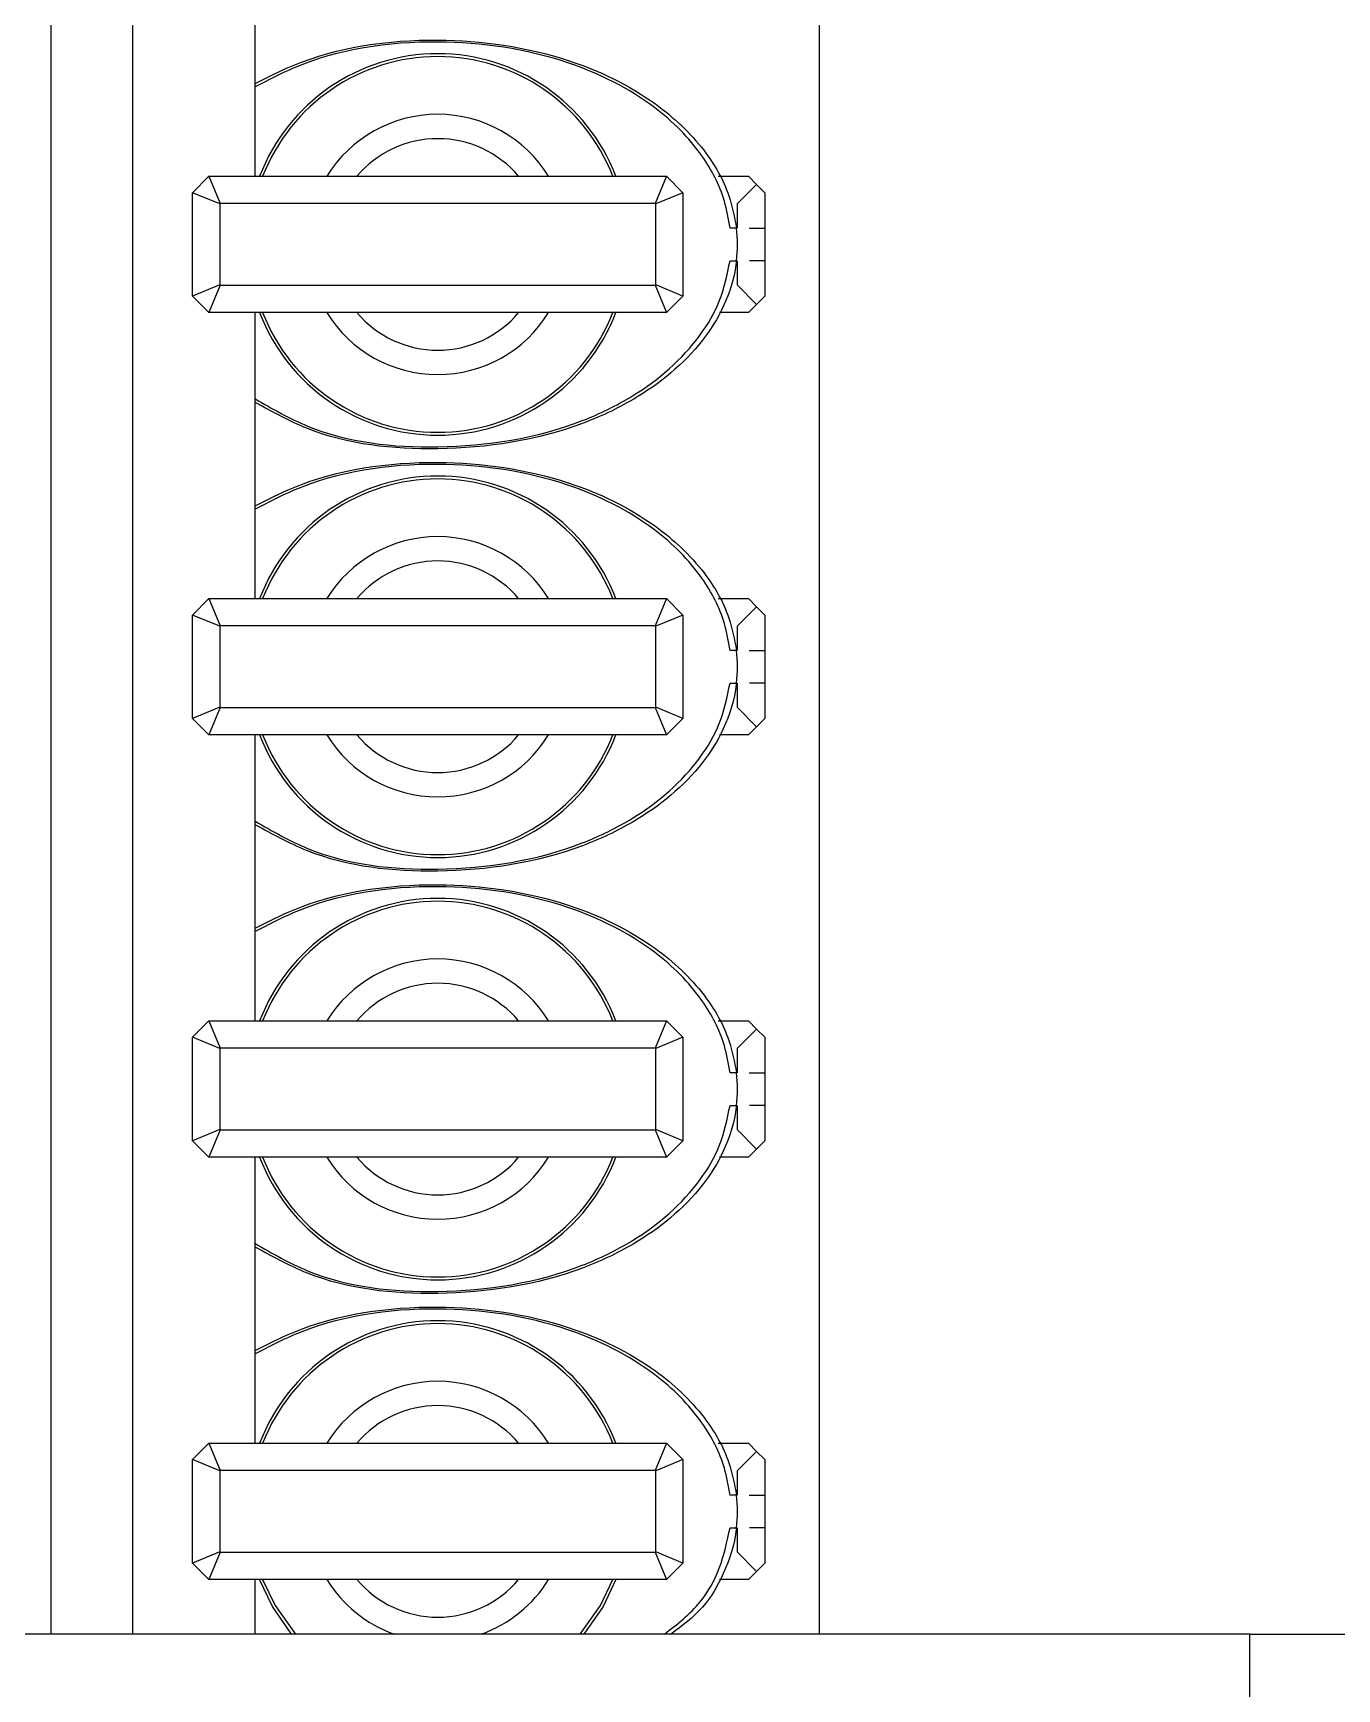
# Model space of a CAD drawing. Header units: millimetres. Extents: x 10 to 584, y 10 to 410.
# Drawn here: x 491.755 to 493.35, y 304.445 to 306.47 of the extents above; entities that cross this region are included whole.
import ezdxf

# ---------------------------------------------------------------- set-up
doc = ezdxf.new("R2010")
doc.units = ezdxf.units.MM

msp = doc.modelspace()

# ---------------------------------------------------------------- linework, layer by layer
at = {"color": 7, "linetype": 'Continuous', "lineweight": 25}
for p, q in [((491.77622, 314.51165), (491.77622, 304.51165)), ((491.87622, 314.51165), (491.87622, 304.51165)), ((492.71622, 314.51165), (492.71622, 304.51165)), ((492.02622, 306.29498), (492.02622, 306.64498)), ((491.94955, 306.27498), (491.96955, 306.29498)), ((491.96955, 306.29498), (492.52955, 306.29498)), ((491.96955, 306.29498), (491.98336, 306.26165)), ((492.52955, 306.29498), (492.51575, 306.26165)), ((492.52955, 306.29498), (492.54955, 306.27498)), ((492.59259, 306.29498), (492.62955, 306.29498)), ((492.61622, 306.26165), (492.63955, 306.28498)), ((492.62955, 306.29498), (492.63955, 306.28498)), ((492.63955, 306.28498), (492.64955, 306.27498)), ((491.94955, 306.14831), (491.94955, 306.27498)), ((491.98289, 306.26117), (491.94955, 306.27498)), ((491.98336, 306.26165), (491.98289, 306.26117)), ((491.98289, 306.26117), (491.98289, 306.16212)), ((492.51575, 306.26165), (491.98336, 306.26165)), ((492.51622, 306.26117), (492.51575, 306.26165)), ((492.54955, 306.27498), (492.51622, 306.26117)), ((492.51622, 306.16212), (492.51622, 306.26117)), ((492.54955, 306.27498), (492.54955, 306.14831)), ((492.61622, 306.23165), (492.61622, 306.26165)), ((492.64955, 306.27498), (492.64955, 306.23165)), ((492.61505, 306.23165), (492.60721, 306.23165)), ((492.60712, 306.19165), (492.61505, 306.19165)), ((492.61622, 306.16165), (492.61622, 306.19165)), ((492.64955, 306.19165), (492.64955, 306.14831)), ((491.98289, 306.16212), (491.94955, 306.14831)), ((491.98336, 306.16165), (491.96955, 306.12831)), ((491.98289, 306.16212), (491.98336, 306.16165)), ((491.98336, 306.16165), (492.51575, 306.16165)), ((492.51575, 306.16165), (492.51622, 306.16212)), ((492.51575, 306.16165), (492.52955, 306.12831)), ((492.54955, 306.14831), (492.51622, 306.16212)), ((492.63955, 306.13831), (492.61622, 306.16165)), ((491.96955, 306.12831), (491.94955, 306.14831)), ((492.54955, 306.14831), (492.52955, 306.12831)), ((492.63955, 306.13831), (492.62955, 306.12831)), ((492.64955, 306.14831), (492.63955, 306.13831)), ((492.52955, 306.12831), (491.96955, 306.12831)), ((492.02622, 305.77831), (492.02622, 306.12831)), ((492.62955, 306.12831), (492.59433, 306.12831)), ((491.94955, 305.75831), (491.96955, 305.77831)), ((491.96955, 305.77831), (492.52955, 305.77831)), ((491.96955, 305.77831), (491.98336, 305.74498)), ((492.52955, 305.77831), (492.51575, 305.74498)), ((492.52955, 305.77831), (492.54955, 305.75831)), ((492.59259, 305.77831), (492.62955, 305.77831)), ((492.62955, 305.77831), (492.63955, 305.76831)), ((491.94955, 305.63165), (491.94955, 305.75831)), ((491.98289, 305.74451), (491.94955, 305.75831)), ((492.54955, 305.75831), (492.51622, 305.74451)), ((492.54955, 305.75831), (492.54955, 305.63165)), ((492.61622, 305.74498), (492.63955, 305.76831)), ((492.63955, 305.76831), (492.64955, 305.75831)), ((492.64955, 305.75831), (492.64955, 305.71498)), ((491.98336, 305.74498), (491.98289, 305.74451)), ((491.98289, 305.74451), (491.98289, 305.64545)), ((492.51575, 305.74498), (491.98336, 305.74498)), ((492.51622, 305.74451), (492.51575, 305.74498)), ((492.51622, 305.64545), (492.51622, 305.74451)), ((492.61622, 305.71498), (492.61622, 305.74498)), ((492.61505, 305.71498), (492.60721, 305.71498)), ((492.60712, 305.67498), (492.61505, 305.67498)), ((492.61622, 305.64498), (492.61622, 305.67498)), ((492.64955, 305.67498), (492.64955, 305.63165)), ((491.98289, 305.64545), (491.94955, 305.63165)), ((491.96955, 305.61165), (491.94955, 305.63165)), ((491.98336, 305.64498), (491.96955, 305.61165)), ((491.98289, 305.64545), (491.98336, 305.64498)), ((491.98336, 305.64498), (492.51575, 305.64498)), ((492.51575, 305.64498), (492.51622, 305.64545)), ((492.51575, 305.64498), (492.52955, 305.61165)), ((492.54955, 305.63165), (492.51622, 305.64545)), ((492.54955, 305.63165), (492.52955, 305.61165)), ((492.63955, 305.62165), (492.61622, 305.64498)), ((492.64955, 305.63165), (492.63955, 305.62165)), ((492.52955, 305.61165), (491.96955, 305.61165)), ((492.02622, 305.26165), (492.02622, 305.61165)), ((492.62955, 305.61165), (492.59433, 305.61165)), ((492.63955, 305.62165), (492.62955, 305.61165)), ((491.94955, 305.24165), (491.96955, 305.26165)), ((491.96955, 305.26165), (492.52955, 305.26165)), ((491.96955, 305.26165), (491.98336, 305.22831)), ((492.52955, 305.26165), (492.51575, 305.22831)), ((492.52955, 305.26165), (492.54955, 305.24165)), ((492.59259, 305.26165), (492.62955, 305.26165)), ((492.61622, 305.22831), (492.63955, 305.25165)), ((492.62955, 305.26165), (492.63955, 305.25165)), ((492.63955, 305.25165), (492.64955, 305.24165)), ((491.98289, 305.22784), (491.94955, 305.24165)), ((491.94955, 305.11498), (491.94955, 305.24165)), ((491.98336, 305.22831), (491.98289, 305.22784)), ((491.98289, 305.22784), (491.98289, 305.12879)), ((492.51575, 305.22831), (491.98336, 305.22831)), ((492.51622, 305.22784), (492.51575, 305.22831)), ((492.54955, 305.24165), (492.51622, 305.22784)), ((492.51622, 305.12879), (492.51622, 305.22784)), ((492.54955, 305.24165), (492.54955, 305.11498)), ((492.61622, 305.19831), (492.61622, 305.22831)), ((492.64955, 305.24165), (492.64955, 305.19831)), ((492.61505, 305.19831), (492.60721, 305.19831)), ((492.60712, 305.15831), (492.61505, 305.15831)), ((492.61622, 305.12831), (492.61622, 305.15831)), ((492.64955, 305.15831), (492.64955, 305.11498)), ((491.98289, 305.12879), (491.94955, 305.11498)), ((491.98336, 305.12831), (491.96955, 305.09498)), ((491.98289, 305.12879), (491.98336, 305.12831)), ((491.98336, 305.12831), (492.51575, 305.12831)), ((492.51575, 305.12831), (492.51622, 305.12879)), ((492.51575, 305.12831), (492.52955, 305.09498)), ((492.54955, 305.11498), (492.51622, 305.12879)), ((492.63955, 305.10498), (492.61622, 305.12831)), ((491.96955, 305.09498), (491.94955, 305.11498)), ((492.54955, 305.11498), (492.52955, 305.09498)), ((492.63955, 305.10498), (492.62955, 305.09498)), ((492.64955, 305.11498), (492.63955, 305.10498)), ((492.52955, 305.09498), (491.96955, 305.09498)), ((492.02622, 304.74498), (492.02622, 305.09498)), ((492.62955, 305.09498), (492.59433, 305.09498)), ((491.94955, 304.72498), (491.96955, 304.74498)), ((491.96955, 304.74498), (492.52955, 304.74498)), ((491.96955, 304.74498), (491.98336, 304.71165)), ((492.52955, 304.74498), (492.51575, 304.71165)), ((492.52955, 304.74498), (492.54955, 304.72498)), ((492.59259, 304.74498), (492.62955, 304.74498)), ((492.62955, 304.74498), (492.63955, 304.73498)), ((491.98289, 304.71117), (491.94955, 304.72498)), ((491.94955, 304.59831), (491.94955, 304.72498)), ((492.54955, 304.72498), (492.51622, 304.71117)), ((492.54955, 304.72498), (492.54955, 304.59831)), ((492.61622, 304.71165), (492.63955, 304.73498)), ((492.63955, 304.73498), (492.64955, 304.72498)), ((492.64955, 304.72498), (492.64955, 304.68165)), ((491.98336, 304.71165), (491.98289, 304.71117)), ((491.98289, 304.71117), (491.98289, 304.61212)), ((492.51575, 304.71165), (491.98336, 304.71165)), ((492.51622, 304.71117), (492.51575, 304.71165)), ((492.51622, 304.61212), (492.51622, 304.71117)), ((492.61622, 304.68165), (492.61622, 304.71165)), ((492.61505, 304.68165), (492.60721, 304.68165)), ((492.60712, 304.64165), (492.61505, 304.64165)), ((492.61622, 304.61165), (492.61622, 304.64165)), ((492.64955, 304.64165), (492.64955, 304.59831)), ((491.98289, 304.61212), (491.94955, 304.59831)), ((491.96955, 304.57831), (491.94955, 304.59831)), ((491.98336, 304.61165), (491.96955, 304.57831)), ((491.98289, 304.61212), (491.98336, 304.61165)), ((491.98336, 304.61165), (492.51575, 304.61165)), ((492.51575, 304.61165), (492.51622, 304.61212)), ((492.51575, 304.61165), (492.52955, 304.57831)), ((492.54955, 304.59831), (492.51622, 304.61212)), ((492.54955, 304.59831), (492.52955, 304.57831)), ((492.63955, 304.58831), (492.61622, 304.61165)), ((492.64955, 304.59831), (492.63955, 304.58831)), ((492.52955, 304.57831), (491.96955, 304.57831)), ((492.02622, 304.51165), (492.02622, 304.57831)), ((492.62955, 304.57831), (492.59433, 304.57831)), ((492.63955, 304.58831), (492.62955, 304.57831)), ((493.24289, 304.51165), (487.97622, 304.51165)), ((493.24289, 304.51165), (493.50955, 304.51165)), ((493.24289, 303.17831), (493.24289, 304.51165))]:
    msp.add_line(p, q, dxfattribs=at)
at = {"color": 7, "linetype": 'Continuous', "lineweight": 25, "flags": 128}
for points in [[(492.07082, 304.51165), (492.04728, 304.54532), (492.03161, 304.57831)], [(492.4675, 304.57831), (492.45182, 304.54532), (492.42828, 304.51165)]]:
    msp.add_lwpolyline(points, dxfattribs=at)
at = {"color": 59, "linetype": 'Continuous', "lineweight": 25, "flags": 128}
for points in [[(492.03538, 304.57831), (492.05056, 304.54668), (492.07544, 304.51165)], [(492.42366, 304.51165), (492.44854, 304.54668), (492.46373, 304.57831)]]:
    msp.add_lwpolyline(points, dxfattribs=at)
at = {"color": 7, "linetype": 'Continuous', "lineweight": 25}
for centre, start, end in [((492.24955, 306.21165), 20.92483, 159.07517), ((492.24955, 306.21165), 200.92483, 339.07517), ((492.24955, 305.69498), 20.92483, 159.07517), ((492.24955, 305.69498), 200.92483, 339.07517), ((492.24955, 305.17831), 20.92483, 159.07517), ((492.24955, 305.17831), 200.92483, 339.07517), ((492.24955, 304.66165), 20.92483, 159.07517)]:
    msp.add_arc(centre, 0.23333, start, end, dxfattribs=at)
at = {"color": 59, "linetype": 'Continuous', "lineweight": 25}
for centre, radius, start, end in [((492.24955, 306.21165), 0.22981, 21.26068, 158.73932), ((492.24955, 306.21165), 0.15921, 31.5611, 148.4389), ((492.24955, 306.21165), 0.1294, 40.09101, 139.90899), ((492.24955, 306.21165), 0.22981, 201.26068, 338.73932), ((492.24955, 306.21165), 0.15921, 211.5611, 328.4389), ((492.24955, 306.21165), 0.1294, 220.09101, 319.90899), ((492.24955, 305.69498), 0.22981, 21.26068, 158.73932), ((492.24955, 305.69498), 0.15921, 31.5611, 148.4389), ((492.24955, 305.69498), 0.1294, 40.09101, 139.90899), ((492.24955, 305.69498), 0.22981, 201.26068, 338.73932), ((492.24955, 305.69498), 0.15921, 211.5611, 328.4389), ((492.24955, 305.69498), 0.1294, 220.09101, 319.90899), ((492.24955, 305.17831), 0.22981, 21.26068, 158.73932), ((492.24955, 305.17831), 0.15921, 31.5611, 148.4389), ((492.24955, 305.17831), 0.1294, 40.09101, 139.90899), ((492.24955, 305.17831), 0.22981, 201.26068, 338.73932), ((492.24955, 305.17831), 0.15921, 211.5611, 328.4389), ((492.24955, 305.17831), 0.1294, 220.09101, 319.90899), ((492.24955, 304.66165), 0.22981, 21.26068, 158.73932), ((492.24955, 304.66165), 0.15921, 31.5611, 148.4389), ((492.24955, 304.66165), 0.1294, 40.09101, 139.90899), ((492.24955, 304.66165), 0.15921, 211.5611, 250.41299), ((492.24955, 304.66165), 0.1294, 220.09101, 319.90899), ((492.24955, 304.66165), 0.15921, 289.58701, 328.4389)]:
    msp.add_arc(centre, radius, start, end, dxfattribs=at)
at = {"color": 7, "linetype": 'Continuous', "lineweight": 25}
for centre in [(492.24955, 306.21165), (492.24955, 305.69498), (492.24955, 305.17831), (492.24955, 304.66165)]:
    msp.add_ellipse(centre, major_axis=(-0.36667, 0), ratio=0.6818182, start_param=3.0615071, end_param=3.2216782, dxfattribs=at)
for points, knots in [([(492.02622, 306.40866), (492.0415, 306.41636), (492.11036, 306.45104), (492.24402, 306.4698), (492.39756, 306.4479), (492.5088, 306.39482), (492.57399, 306.33388), (492.60601, 306.27911), (492.6125, 306.24501), (492.61505, 306.23165)], [0, 0, 0, 0, 0.0734562, 0.3309748, 0.562253, 0.733186, 0.8514207, 0.9417855, 1, 1, 1, 1]), ([(492.63053, 306.23165), (492.63359, 306.23165), (492.64521, 306.23165), (492.64906, 306.23165), (492.64948, 306.23165), (492.64955, 306.23165)], [0, 0, 0, 0, 0.2301759, 0.8737531, 1, 1, 1, 1]), ([(492.61505, 306.19165), (492.61498, 306.19109), (492.61265, 306.17182), (492.60212, 306.13707), (492.56347, 306.0755), (492.50251, 306.02619), (492.39349, 305.97527), (492.2563, 305.95431), (492.1154, 305.96926), (492.04714, 306.00685), (492.02622, 306.01836)], [0, 0, 0, 0, 0.0024244, 0.0832315, 0.1526605, 0.3122964, 0.4103004, 0.6672603, 0.8980368, 1, 1, 1, 1]), ([(492.64955, 306.19165), (492.64867, 306.19165), (492.64736, 306.19165), (492.63501, 306.19165), (492.63093, 306.19165)], [0, 0, 0, 0, 0.6701369, 1, 1, 1, 1]), ([(492.02622, 305.89199), (492.0415, 305.89969), (492.11036, 305.93437), (492.24402, 305.95314), (492.39756, 305.93123), (492.5088, 305.87815), (492.57399, 305.81721), (492.60601, 305.76244), (492.6125, 305.72834), (492.61505, 305.71498)], [0, 0, 0, 0, 0.0734562, 0.3309748, 0.562253, 0.733186, 0.8514207, 0.9417855, 1, 1, 1, 1]), ([(492.63053, 305.71498), (492.63359, 305.71498), (492.64521, 305.71498), (492.64906, 305.71498), (492.64948, 305.71498), (492.64955, 305.71498)], [0, 0, 0, 0, 0.2301759, 0.8737531, 1, 1, 1, 1]), ([(492.61505, 305.67498), (492.61498, 305.67442), (492.61265, 305.65515), (492.60212, 305.62041), (492.56347, 305.55883), (492.50251, 305.50953), (492.39349, 305.4586), (492.2563, 305.43764), (492.1154, 305.45259), (492.04714, 305.49018), (492.02622, 305.5017)], [0, 0, 0, 0, 0.0024244, 0.0832315, 0.1526605, 0.3122964, 0.4103004, 0.6672603, 0.8980368, 1, 1, 1, 1]), ([(492.64955, 305.67498), (492.64867, 305.67498), (492.64736, 305.67498), (492.63501, 305.67498), (492.63093, 305.67498)], [0, 0, 0, 0, 0.6701369, 1, 1, 1, 1]), ([(492.02622, 305.37533), (492.0415, 305.38303), (492.11036, 305.41771), (492.24402, 305.43647), (492.39756, 305.41457), (492.5088, 305.36148), (492.57399, 305.30055), (492.60601, 305.24577), (492.6125, 305.21167), (492.61505, 305.19831)], [0, 0, 0, 0, 0.0734562, 0.3309748, 0.562253, 0.733186, 0.8514207, 0.9417855, 1, 1, 1, 1]), ([(492.63053, 305.19831), (492.63359, 305.19831), (492.64521, 305.19831), (492.64906, 305.19831), (492.64948, 305.19831), (492.64955, 305.19831)], [0, 0, 0, 0, 0.2301759, 0.8737531, 1, 1, 1, 1]), ([(492.61505, 305.15831), (492.61498, 305.15775), (492.61265, 305.13849), (492.60212, 305.10374), (492.56347, 305.04217), (492.50251, 304.99286), (492.39349, 304.94193), (492.2563, 304.92098), (492.1154, 304.93592), (492.04714, 304.97351), (492.02622, 304.98503)], [0, 0, 0, 0, 0.0024244, 0.0832315, 0.1526605, 0.3122964, 0.4103004, 0.6672603, 0.8980368, 1, 1, 1, 1]), ([(492.64955, 305.15831), (492.64867, 305.15831), (492.64736, 305.15831), (492.63501, 305.15831), (492.63093, 305.15831)], [0, 0, 0, 0, 0.6701369, 1, 1, 1, 1]), ([(492.02622, 304.85866), (492.0415, 304.86636), (492.11036, 304.90104), (492.24402, 304.9198), (492.39756, 304.8979), (492.5088, 304.84482), (492.57399, 304.78388), (492.60601, 304.72911), (492.6125, 304.69501), (492.61505, 304.68165)], [0, 0, 0, 0, 0.0734562, 0.3309748, 0.562253, 0.733186, 0.8514207, 0.9417855, 1, 1, 1, 1]), ([(492.63053, 304.68165), (492.63359, 304.68165), (492.64521, 304.68165), (492.64906, 304.68165), (492.64948, 304.68165), (492.64955, 304.68165)], [0, 0, 0, 0, 0.2301759, 0.8737531, 1, 1, 1, 1]), ([(492.61505, 304.64165), (492.61498, 304.64109), (492.61265, 304.62182), (492.60174, 304.58749), (492.57552, 304.54159), (492.54867, 304.52176), (492.53497, 304.51165)], [0, 0, 0, 0, 0.010778, 0.3700119, 0.6786639, 1, 1, 1, 1]), ([(492.64955, 304.64165), (492.64867, 304.64165), (492.64736, 304.64165), (492.63501, 304.64165), (492.63093, 304.64165)], [0, 0, 0, 0, 0.6701369, 1, 1, 1, 1])]:
    msp.add_open_spline(points, degree=3, knots=knots, dxfattribs=at)
at = {"color": 59, "linetype": 'Continuous', "lineweight": 25}
for points, knots in [([(492.60721, 306.23165), (492.60529, 306.24269), (492.59983, 306.27413), (492.57163, 306.32791), (492.50826, 306.3907), (492.39748, 306.44527), (492.244, 306.46755), (492.11005, 306.44821), (492.04159, 306.41234), (492.02622, 306.40429)], [0, 0, 0, 0, 0.0485598, 0.138277, 0.2581916, 0.4311444, 0.6646951, 0.9247029, 1, 1, 1, 1]), ([(492.02622, 306.02259), (492.04721, 306.01059), (492.11509, 305.97177), (492.25641, 305.95658), (492.39343, 305.97814), (492.50181, 306.03055), (492.56083, 306.0814), (492.59696, 306.1425), (492.60366, 306.17489), (492.60712, 306.19165)], [0, 0, 0, 0, 0.104358, 0.3375039, 0.5970609, 0.6961739, 0.857456, 0.9262907, 1, 1, 1, 1]), ([(492.60721, 305.71498), (492.60529, 305.72602), (492.59983, 305.75746), (492.57163, 305.81124), (492.50826, 305.87404), (492.39748, 305.92861), (492.244, 305.95089), (492.11005, 305.93154), (492.04159, 305.89568), (492.02622, 305.88762)], [0, 0, 0, 0, 0.0485598, 0.138277, 0.2581916, 0.4311444, 0.6646951, 0.9247029, 1, 1, 1, 1]), ([(492.02622, 305.50592), (492.04721, 305.49392), (492.11509, 305.4551), (492.25641, 305.43992), (492.39343, 305.46147), (492.50181, 305.51389), (492.56083, 305.56473), (492.59696, 305.62583), (492.60366, 305.65823), (492.60712, 305.67498)], [0, 0, 0, 0, 0.104358, 0.3375039, 0.5970609, 0.6961739, 0.857456, 0.9262907, 1, 1, 1, 1]), ([(492.60721, 305.19831), (492.60529, 305.20936), (492.59983, 305.2408), (492.57163, 305.29457), (492.50826, 305.35737), (492.39748, 305.41194), (492.244, 305.43422), (492.11005, 305.41488), (492.04159, 305.37901), (492.02622, 305.37096)], [0, 0, 0, 0, 0.0485598, 0.138277, 0.2581916, 0.4311444, 0.6646951, 0.9247029, 1, 1, 1, 1]), ([(492.02622, 304.98926), (492.04721, 304.97725), (492.11509, 304.93843), (492.25641, 304.92325), (492.39343, 304.9448), (492.50181, 304.99722), (492.56083, 305.04806), (492.59696, 305.10917), (492.60366, 305.14156), (492.60712, 305.15831)], [0, 0, 0, 0, 0.104358, 0.3375039, 0.5970609, 0.6961739, 0.857456, 0.9262907, 1, 1, 1, 1]), ([(492.60721, 304.68165), (492.60529, 304.69269), (492.59983, 304.72413), (492.57163, 304.77791), (492.50826, 304.8407), (492.39748, 304.89527), (492.244, 304.91755), (492.11005, 304.89821), (492.04159, 304.86234), (492.02622, 304.85429)], [0, 0, 0, 0, 0.0485598, 0.138277, 0.2581916, 0.4311444, 0.6646951, 0.9247029, 1, 1, 1, 1]), ([(492.52696, 304.51165), (492.54261, 304.52373), (492.57095, 304.54561), (492.59671, 304.59278), (492.60357, 304.62499), (492.60712, 304.64165)], [0, 0, 0, 0, 0.3733485, 0.6759593, 1, 1, 1, 1])]:
    msp.add_open_spline(points, degree=3, knots=knots, dxfattribs=at)
at = {"color": 7, "linetype": 'Continuous', "lineweight": 25}
for points in [[(492.64955, 306.23165), (492.64955, 306.22498), (492.64955, 306.21165), (492.64955, 306.19831), (492.64955, 306.19165)], [(492.64955, 305.71498), (492.64955, 305.70831), (492.64955, 305.69498), (492.64955, 305.68165), (492.64955, 305.67498)], [(492.64955, 305.19831), (492.64955, 305.19165), (492.64955, 305.17831), (492.64955, 305.16498), (492.64955, 305.15831)], [(492.64955, 304.68165), (492.64955, 304.67498), (492.64955, 304.66165), (492.64955, 304.64831), (492.64955, 304.64165)]]:
    msp.add_open_spline(points, degree=3, dxfattribs=at)

doc.saveas('drawing.dxf')
